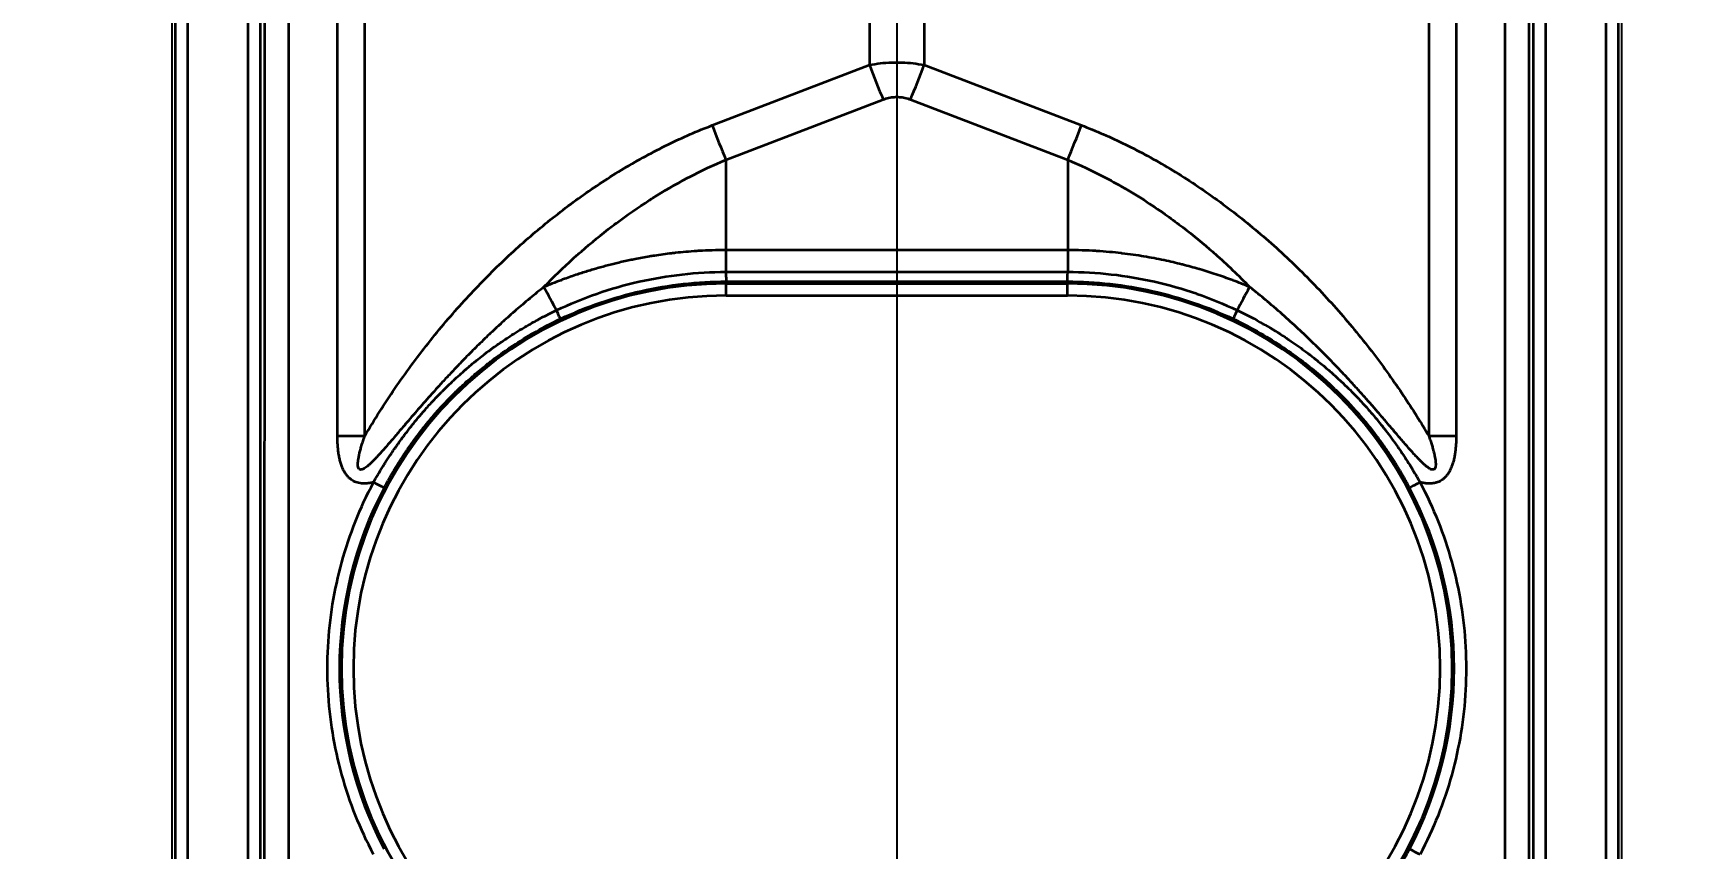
# Model space of a CAD drawing. Header units: millimetres. Extents: x 101 to 3000, y 150 to 4305.
# Drawn here: x 795.8 to 864.5, y 2748 to 2781.9 of the extents above; entities that cross this region are included whole.
import ezdxf

# ---------------------------------------------------------------- set-up
doc = ezdxf.new("R2010")
doc.units = ezdxf.units.MM
doc.header["$LTSCALE"] = 15
for name, color, linetype, lineweight in [('_Sichtbarkanten', 7, 'Continuous', 25), ('Bemaßung (ISO)', 7, 'Continuous', 25), ('Sichtbar schmal (ISO)', 7, 'Continuous', 35)]:
    doc.layers.add(name, color=color, linetype=linetype, lineweight=lineweight)
doc.styles.add('Notiztext (DIN)', font='verdana.ttf')
doc.dimstyles.new('Standard (DIN)', dxfattribs={"dimscale": 15, "dimtxt": 2.5, "dimasz": 2.5, "dimexe": 2, "dimexo": 4, "dimgap": 0.5, "dimtad": 1, "dimdec": 1, "dimrnd": 1e-08, "dimtxsty": 'Notiztext (DIN)', "dimcen": 0.09, "dimclrd": 256, "dimclre": 256, "dimclrt": 256, "dimadec": 0, "dimazin": 2, "dimtfac": 1, "dimtmove": 0, "dimatfit": 3, "dimfxl": 0, "dimtolj": 1, "dimtzin": 0, "dimlwd": -1, "dimlwe": -1, "dimarcsym": 0})

# ---------------------------------------------------------------- blocks, each defined once
blk = doc.blocks.new('*D75')
at = {"layer": 'Bemaßung (ISO)', "transparency": 16777216}
for p, q in [((831.784, 2997.805), (831.784, 2354.248)), ((771.634, 2600.505), (771.634, 2354.248)), ((734.134, 2384.248), (696.634, 2384.248)), ((771.634, 2384.248), (831.784, 2384.248)), ((869.284, 2384.248), (906.784, 2384.248))]:
    blk.add_line(p, q, dxfattribs=at)
for points in [[(734.134, 2390.498), (734.134, 2377.998), (771.634, 2384.248)], [(869.284, 2390.498), (869.284, 2377.998), (831.784, 2384.248)]]:
    blk.add_solid(points, dxfattribs=at)
at = {"layer": 'Defpoints', "color": 0, "transparency": 16777216}
for p in [(831.784, 3057.805), (771.634, 2660.505), (831.784, 2384.248)]:
    blk.add_point(p, dxfattribs=at)
at = {"layer": 'Bemaßung (ISO)', "transparency": 16777216, "insert": (772.343, 2430.784), "char_height": 37.5, "attachment_point": 1, "style": 'Notiztext (DIN)'}
blk.add_mtext('\\A1;60', dxfattribs=at)
blk = doc.blocks.new('*D78')
at = {"layer": 'Bemaßung (ISO)', "transparency": 16777216}
for p, q in [((746.792, 3510.496), (626.792, 3510.496)), ((656.792, 2748.013), (656.792, 3472.996)), ((746.792, 2710.513), (626.792, 2710.513))]:
    blk.add_line(p, q, dxfattribs=at)
for points in [[(650.542, 3472.996), (663.042, 3472.996), (656.792, 3510.496)], [(650.542, 2748.013), (663.042, 2748.013), (656.792, 2710.513)]]:
    blk.add_solid(points, dxfattribs=at)
at = {"layer": 'Defpoints', "color": 0, "transparency": 16777216}
for p in [(656.792, 3510.496), (806.792, 3510.496), (806.792, 2710.513)]:
    blk.add_point(p, dxfattribs=at)
at = {"layer": 'Bemaßung (ISO)', "transparency": 16777216, "insert": (610.08, 3070.209), "char_height": 37.5, "attachment_point": 1, "rotation": 90, "style": 'Notiztext (DIN)'}
blk.add_mtext('\\A1;800', dxfattribs=at)

msp = doc.modelspace()

# ---------------------------------------------------------------- linework, layer by layer
at = {"layer": '_Sichtbarkanten'}
for p, q in [((801.634, 2713.505), (801.634, 3507.505)), ((861.934, 3507.505), (861.934, 2713.505))]:
    msp.add_line(p, q, dxfattribs=at)
at = {"layer": 'Sichtbar schmal (ISO)'}
for p, q in [((801.775, 2712.495), (801.775, 3508.514)), ((802.275, 3508.514), (802.275, 2712.495)), ((804.792, 2712.513), (804.792, 3508.496)), ((805.292, 3508.496), (805.292, 2712.513)), ((858.275, 2712.513), (858.275, 3508.496)), ((858.775, 3508.496), (858.775, 2712.513)), ((861.292, 2712.495), (861.292, 3508.514)), ((861.792, 3508.514), (861.792, 2712.495)), ((805.48, 2712.701), (805.507, 3012.888)), ((806.48, 2712.696), (806.507, 3012.883)), ((857.06, 3012.883), (857.088, 2712.696)), ((858.06, 3012.888), (858.087, 2712.701)), ((808.511, 2765.18), (808.511, 2980.826)), ((809.652, 2765.181), (809.652, 2980.826)), ((853.915, 2980.826), (853.915, 2765.181)), ((855.057, 2980.826), (855.057, 2765.18)), ((830.643, 2965.411), (830.643, 2780.606)), ((832.925, 2965.411), (832.925, 2780.606)), ((824.104, 2778.098), (830.643, 2780.606)), ((832.925, 2780.606), (839.464, 2778.098)), ((824.674, 2776.661), (831.213, 2779.168)), ((832.354, 2779.168), (838.893, 2776.661)), ((824.674, 2776.661), (824.674, 2772.903)), ((838.893, 2776.661), (838.893, 2772.903)), ((824.674, 2772.903), (824.674, 2771.998)), ((838.893, 2772.903), (824.674, 2772.903)), ((838.893, 2772.903), (838.893, 2771.998)), ((824.674, 2771.998), (838.893, 2771.998)), ((824.684, 2771.513), (824.684, 2771.594)), ((824.684, 2771.594), (838.884, 2771.594)), ((838.884, 2771.594), (838.884, 2771.513)), ((824.684, 2771.513), (838.884, 2771.513)), ((824.684, 2771.013), (824.684, 2771.513)), ((824.684, 2771.013), (838.884, 2771.013)), ((838.884, 2771.013), (838.884, 2771.513))]:
    msp.add_line(p, q, dxfattribs=at)
for centre, radius, start, end in [((824.684, 2755.505), 16.009, 90, 270), ((824.684, 2755.505), 15.509, 90, 270), ((838.884, 2755.505), 16.009, 270, 90), ((838.884, 2755.505), 15.509, 270, 90)]:
    msp.add_arc(centre, radius, start, end, dxfattribs=at)
for centre, major_axis, ratio, start_param, end_param in [((831.213, 2780.58), (1.79, -4.668), 0.104798, 4.666655, 4.979151), ((832.354, 2780.58), (-1.79, -4.668), 0.104799, 1.304034, 1.616531), ((824.674, 2778.072), (1.79, -4.668), 0.104799, 4.666654, 4.979151), ((838.893, 2778.072), (-1.79, -4.668), 0.104799, 1.304034, 1.616531), ((838.889, 2772.094), (-0.005, -0.5), 0.011284, 0.017587, 1.377774), ((818.63, 2768.583), (4.733, -8.809), 0.002478, 4.388761, 4.50291), ((844.937, 2768.583), (-4.733, -8.809), 0.002478, 1.780275, 1.894429), ((817.574, 2770.494), (0.214, -0.452), 0.013185, 0.017455, 1.361711), ((845.993, 2770.494), (-0.214, -0.452), 0.013187, 4.921472, 6.26573), ((808.511, 2765.233), (-10, 0), 0.005236, 1.570791, 1.685159), ((855.057, 2765.233), (10, 0), 0.005236, 4.598021, 4.712389), ((824.684, 2755.503), (-16.088, 0), 0.999985, 5.797843, 6.768945), ((810.012, 2763.242), (0.442, -0.233), 0.004629, 0.017453, 1.573241), ((838.883, 2755.503), (16.088, 0), 0.999985, 5.797418, 6.768519), ((853.555, 2763.242), (-0.442, -0.233), 0.004633, 4.709948, 6.265709), ((853.552, 2747.759), (-0.442, 0.233), 0.004631, 4.714833, 6.265732)]:
    msp.add_ellipse(centre, major_axis=major_axis, ratio=ratio, start_param=start_param, end_param=end_param, dxfattribs=at)
for points, knots in [([(830.643, 2780.606), (830.798, 2780.636), (830.953, 2780.659), (831.106, 2780.677), (831.258, 2780.694), (831.409, 2780.705), (831.559, 2780.711), (831.709, 2780.716), (831.858, 2780.716), (832.008, 2780.711), (832.158, 2780.705), (832.309, 2780.694), (832.461, 2780.677), (832.614, 2780.659), (832.769, 2780.636), (832.925, 2780.606)], [0.0000009, 0.0000009, 0.0000009, 0.0000009, 0.2, 0.2, 0.2, 0.4, 0.4, 0.4, 0.6, 0.6, 0.6, 0.8, 0.8, 0.8, 1, 1, 1, 1]), ([(831.213, 2779.168), (831.291, 2779.198), (831.446, 2779.245), (831.671, 2779.279), (831.896, 2779.279), (832.122, 2779.245), (832.276, 2779.198), (832.354, 2779.168)], [0.0000017, 0.0000017, 0.0000017, 0.0000017, 0.2, 0.4, 0.6, 0.8, 1, 1, 1, 1]), ([(839.464, 2778.098), (840.068, 2777.866), (840.677, 2777.602), (841.293, 2777.301), (841.909, 2777), (842.53, 2776.662), (843.151, 2776.29), (843.772, 2775.918), (844.392, 2775.511), (845.004, 2775.072), (845.615, 2774.634), (846.217, 2774.165), (846.808, 2773.666), (847.398, 2773.168), (847.977, 2772.641), (848.537, 2772.09), (849.098, 2771.538), (849.641, 2770.963), (850.156, 2770.377), (850.671, 2769.79), (851.159, 2769.192), (851.612, 2768.6), (852.065, 2768.007), (852.482, 2767.42), (852.865, 2766.849), (853.248, 2766.277), (853.596, 2765.721), (853.915, 2765.181)], [0, 0, 0, 0, 0.1111111, 0.1111111, 0.1111111, 0.2222222, 0.2222222, 0.2222222, 0.3333333, 0.3333333, 0.3333333, 0.4444444, 0.4444444, 0.4444444, 0.5555556, 0.5555556, 0.5555556, 0.6666667, 0.6666667, 0.6666667, 0.7777778, 0.7777778, 0.7777778, 0.8888889, 0.8888889, 0.8888889, 0.9999998, 0.9999998, 0.9999998, 0.9999998]), ([(817.104, 2771.373), (817.157, 2771.427), (817.209, 2771.481), (817.262, 2771.535), (817.655, 2771.933), (818.06, 2772.319), (818.477, 2772.69), (818.538, 2772.744), (818.599, 2772.798), (818.661, 2772.852), (819.076, 2773.214), (819.502, 2773.562), (819.939, 2773.895), (819.998, 2773.939), (820.057, 2773.984), (820.116, 2774.028), (820.562, 2774.361), (821.019, 2774.679), (821.484, 2774.976), (821.527, 2775.004), (821.571, 2775.032), (821.615, 2775.06), (822.098, 2775.365), (822.589, 2775.649), (823.078, 2775.907), (823.099, 2775.918), (823.12, 2775.929), (823.142, 2775.94), (823.654, 2776.208), (824.165, 2776.448), (824.674, 2776.661)], [0.0000007, 0.0000007, 0.0000007, 0.0000007, 0.0237013, 0.0237013, 0.0237013, 0.2, 0.2, 0.2, 0.225862, 0.225862, 0.225862, 0.4, 0.4, 0.4, 0.4234251, 0.4234251, 0.4234251, 0.6, 0.6, 0.6, 0.6165874, 0.6165874, 0.6165874, 0.8, 0.8, 0.8, 0.807975, 0.807975, 0.807975, 1, 1, 1, 1]), ([(838.893, 2776.661), (839.398, 2776.449), (839.909, 2776.21), (840.424, 2775.941), (840.569, 2775.865), (840.714, 2775.787), (840.86, 2775.707), (841.231, 2775.502), (841.604, 2775.281), (841.976, 2775.045), (842.267, 2774.861), (842.559, 2774.667), (842.849, 2774.464), (843.073, 2774.307), (843.297, 2774.144), (843.52, 2773.977), (843.952, 2773.652), (844.379, 2773.308), (844.798, 2772.946), (844.874, 2772.88), (844.95, 2772.814), (845.026, 2772.747), (845.518, 2772.312), (845.997, 2771.854), (846.463, 2771.373)], [0, 0, 0, 0, 0.2, 0.2, 0.2, 0.25628, 0.25628, 0.25628, 0.4, 0.4, 0.4, 0.512678, 0.512678, 0.512678, 0.6, 0.6, 0.6, 0.76914, 0.76914, 0.76914, 0.8, 0.8, 0.8, 1, 1, 1, 1]), ([(824.674, 2772.903), (824.282, 2772.903), (823.911, 2772.891), (823.564, 2772.871), (823.531, 2772.869), (823.499, 2772.867), (823.467, 2772.865), (823.152, 2772.845), (822.857, 2772.819), (822.577, 2772.788), (822.524, 2772.783), (822.471, 2772.777), (822.419, 2772.77), (822.166, 2772.74), (821.926, 2772.707), (821.697, 2772.671), (821.63, 2772.661), (821.564, 2772.65), (821.5, 2772.639), (821.291, 2772.604), (821.092, 2772.568), (820.898, 2772.529), (820.824, 2772.514), (820.751, 2772.499), (820.679, 2772.484), (820.499, 2772.446), (820.326, 2772.407), (820.156, 2772.366), (820.078, 2772.347), (820.001, 2772.328), (819.925, 2772.309), (819.763, 2772.268), (819.604, 2772.226), (819.445, 2772.182), (819.366, 2772.159), (819.287, 2772.137), (819.209, 2772.114), (819.048, 2772.067), (818.888, 2772.018), (818.728, 2771.967), (818.653, 2771.943), (818.577, 2771.918), (818.502, 2771.893), (818.32, 2771.833), (818.139, 2771.77), (817.959, 2771.704), (817.906, 2771.685), (817.852, 2771.666), (817.799, 2771.646), (817.566, 2771.559), (817.335, 2771.468), (817.104, 2771.373)], [0, 0, 0, 0, 0.1016183, 0.1016183, 0.1016183, 0.1111111, 0.1111111, 0.1111111, 0.204471, 0.204471, 0.204471, 0.2222222, 0.2222222, 0.2222222, 0.3083934, 0.3083934, 0.3083934, 0.3333333, 0.3333333, 0.3333333, 0.4135988, 0.4135988, 0.4135988, 0.4444444, 0.4444444, 0.4444444, 0.5207406, 0.5207406, 0.5207406, 0.5555556, 0.5555556, 0.5555556, 0.6295884, 0.6295884, 0.6295884, 0.6666667, 0.6666667, 0.6666667, 0.7421362, 0.7421362, 0.7421362, 0.7777778, 0.7777778, 0.7777778, 0.8635397, 0.8635397, 0.8635397, 0.8888889, 0.8888889, 0.8888889, 0.999999, 0.999999, 0.999999, 0.999999]), ([(846.463, 2771.373), (846.233, 2771.468), (846.001, 2771.559), (845.768, 2771.646), (845.764, 2771.647), (845.761, 2771.648), (845.758, 2771.65), (845.531, 2771.734), (845.303, 2771.814), (845.075, 2771.89), (845.071, 2771.891), (845.068, 2771.892), (845.065, 2771.893), (844.838, 2771.969), (844.611, 2772.04), (844.383, 2772.107), (844.375, 2772.109), (844.366, 2772.112), (844.358, 2772.114), (844.131, 2772.18), (843.903, 2772.243), (843.67, 2772.302), (843.661, 2772.304), (843.651, 2772.307), (843.641, 2772.309), (843.404, 2772.369), (843.161, 2772.426), (842.907, 2772.48), (842.901, 2772.481), (842.894, 2772.483), (842.888, 2772.484), (842.627, 2772.539), (842.355, 2772.591), (842.067, 2772.639), (841.778, 2772.688), (841.473, 2772.732), (841.148, 2772.77), (841.138, 2772.772), (841.128, 2772.773), (841.119, 2772.774), (840.801, 2772.811), (840.464, 2772.842), (840.1, 2772.865), (840.088, 2772.866), (840.076, 2772.867), (840.064, 2772.868), (839.699, 2772.89), (839.308, 2772.903), (838.893, 2772.903)], [0, 0, 0, 0, 0.111111, 0.111111, 0.111111, 0.11271, 0.11271, 0.11271, 0.220682, 0.220682, 0.220682, 0.222222, 0.222222, 0.222222, 0.329341, 0.329341, 0.329341, 0.333333, 0.333333, 0.333333, 0.440023, 0.440023, 0.440023, 0.444444, 0.444444, 0.444444, 0.552739, 0.552739, 0.552739, 0.555556, 0.555556, 0.555556, 0.666667, 0.666667, 0.666667, 0.777778, 0.777778, 0.777778, 0.781037, 0.781037, 0.781037, 0.888889, 0.888889, 0.888889, 0.892463, 0.892463, 0.892463, 1, 1, 1, 1]), ([(817.625, 2770.403), (818.169, 2770.663), (818.729, 2770.892), (819.3, 2771.091), (819.875, 2771.29), (820.462, 2771.458), (821.058, 2771.593), (821.651, 2771.727), (822.253, 2771.829), (822.858, 2771.896), (823.462, 2771.964), (824.068, 2771.998), (824.674, 2771.998)], [0, 0, 0, 0, 0.249038, 0.249038, 0.249038, 0.499954, 0.499954, 0.499954, 0.75, 0.75, 0.75, 1, 1, 1, 1]), ([(817.789, 2770.043), (818.324, 2770.296), (818.874, 2770.521), (819.435, 2770.714), (819.996, 2770.908), (820.568, 2771.071), (821.149, 2771.201), (821.729, 2771.332), (822.317, 2771.43), (822.908, 2771.496), (823.499, 2771.562), (824.092, 2771.594), (824.684, 2771.594)], [0, 0, 0, 0, 0.25, 0.25, 0.25, 0.5, 0.5, 0.5, 0.75, 0.75, 0.75, 1, 1, 1, 1]), ([(824.674, 2771.998), (824.675, 2771.954), (824.675, 2771.91), (824.676, 2771.87), (824.677, 2771.829), (824.677, 2771.792), (824.678, 2771.758), (824.678, 2771.74), (824.679, 2771.723), (824.679, 2771.708), (824.679, 2771.694), (824.68, 2771.682), (824.68, 2771.671), (824.681, 2771.647), (824.681, 2771.628), (824.682, 2771.615), (824.682, 2771.602), (824.683, 2771.595), (824.684, 2771.594)], [0, 0, 0, 0, 0.2, 0.2, 0.2, 0.4, 0.4, 0.4, 0.507784, 0.507784, 0.507784, 0.6, 0.6, 0.6, 0.8, 0.8, 0.8, 1, 1, 1, 1]), ([(838.884, 2771.594), (839.476, 2771.594), (840.069, 2771.562), (840.66, 2771.496), (841.25, 2771.43), (841.839, 2771.332), (842.419, 2771.201), (842.999, 2771.071), (843.572, 2770.908), (844.133, 2770.714), (844.694, 2770.521), (845.244, 2770.296), (845.779, 2770.043)], [0, 0, 0, 0, 0.25, 0.25, 0.25, 0.5, 0.5, 0.5, 0.75, 0.75, 0.75, 1, 1, 1, 1]), ([(838.893, 2771.998), (839.499, 2771.998), (840.105, 2771.964), (840.708, 2771.897), (841.313, 2771.829), (841.916, 2771.728), (842.51, 2771.593), (843.103, 2771.459), (843.688, 2771.292), (844.261, 2771.093), (844.264, 2771.092), (844.268, 2771.091), (844.271, 2771.09), (844.841, 2770.892), (845.399, 2770.662), (845.943, 2770.403)], [0, 0, 0, 0, 0.2497482, 0.2497482, 0.2497482, 0.5, 0.5, 0.5, 0.75, 0.75, 0.75, 0.751417, 0.751417, 0.751417, 0.9999993, 0.9999993, 0.9999993, 0.9999993]), ([(817.104, 2771.373), (816.905, 2771.216), (816.712, 2771.058), (816.524, 2770.903), (816.491, 2770.875), (816.458, 2770.848), (816.426, 2770.821), (816.239, 2770.665), (816.059, 2770.511), (815.883, 2770.357), (815.853, 2770.331), (815.823, 2770.304), (815.793, 2770.278), (815.618, 2770.124), (815.446, 2769.97), (815.278, 2769.816), (815.25, 2769.79), (815.223, 2769.765), (815.195, 2769.739), (815.027, 2769.585), (814.862, 2769.43), (814.699, 2769.274), (814.673, 2769.249), (814.647, 2769.224), (814.621, 2769.199), (814.458, 2769.042), (814.296, 2768.883), (814.137, 2768.725), (814.113, 2768.7), (814.088, 2768.676), (814.064, 2768.651), (813.905, 2768.492), (813.75, 2768.333), (813.601, 2768.179), (813.579, 2768.156), (813.557, 2768.133), (813.535, 2768.111), (813.388, 2767.957), (813.248, 2767.81), (813.118, 2767.67), (813.099, 2767.649), (813.08, 2767.629), (813.061, 2767.609), (812.933, 2767.471), (812.813, 2767.34), (812.701, 2767.217), (812.685, 2767.199), (812.669, 2767.182), (812.653, 2767.165), (812.543, 2767.042), (812.439, 2766.927), (812.34, 2766.816), (812.327, 2766.801), (812.314, 2766.786), (812.3, 2766.771), (812.203, 2766.661), (812.111, 2766.556), (812.023, 2766.456), (812.012, 2766.443), (812, 2766.43), (811.989, 2766.417), (811.902, 2766.317), (811.819, 2766.222), (811.741, 2766.131), (811.731, 2766.119), (811.721, 2766.108), (811.711, 2766.097), (811.633, 2766.006), (811.559, 2765.92), (811.488, 2765.837), (811.479, 2765.827), (811.471, 2765.817), (811.462, 2765.807), (811.392, 2765.725), (811.325, 2765.647), (811.261, 2765.572), (811.254, 2765.563), (811.246, 2765.554), (811.239, 2765.545), (811.175, 2765.471), (811.114, 2765.399), (811.056, 2765.331), (811.049, 2765.323), (811.043, 2765.315), (811.036, 2765.308), (810.978, 2765.24), (810.923, 2765.175), (810.87, 2765.112), (810.864, 2765.106), (810.858, 2765.099), (810.853, 2765.092), (810.8, 2765.031), (810.749, 2764.971), (810.701, 2764.915), (810.696, 2764.909), (810.691, 2764.903), (810.686, 2764.898), (810.637, 2764.841), (810.591, 2764.788), (810.546, 2764.737), (810.542, 2764.731), (810.537, 2764.726), (810.533, 2764.721), (810.488, 2764.67), (810.446, 2764.622), (810.404, 2764.575), (810.401, 2764.571), (810.397, 2764.567), (810.393, 2764.562), (810.352, 2764.516), (810.312, 2764.472), (810.274, 2764.43), (810.27, 2764.426), (810.267, 2764.422), (810.264, 2764.418), (810.225, 2764.376), (810.188, 2764.336), (810.153, 2764.298), (810.15, 2764.295), (810.147, 2764.291), (810.143, 2764.288), (810.108, 2764.25), (810.073, 2764.214), (810.039, 2764.179), (810.037, 2764.177), (810.034, 2764.174), (810.031, 2764.171), (809.998, 2764.137), (809.965, 2764.105), (809.934, 2764.074), (809.9, 2764.042), (809.868, 2764.012), (809.837, 2763.984), (809.806, 2763.956), (809.776, 2763.931), (809.748, 2763.908), (809.72, 2763.886), (809.693, 2763.865), (809.667, 2763.848), (809.642, 2763.831), (809.618, 2763.817), (809.596, 2763.805), (809.574, 2763.794), (809.553, 2763.785), (809.535, 2763.78), (809.516, 2763.774), (809.499, 2763.772), (809.484, 2763.771), (809.47, 2763.771), (809.457, 2763.774), (809.445, 2763.778), (809.433, 2763.783), (809.423, 2763.79), (809.414, 2763.799), (809.404, 2763.808), (809.396, 2763.82), (809.389, 2763.835), (809.382, 2763.851), (809.376, 2763.869), (809.371, 2763.891), (809.367, 2763.913), (809.364, 2763.938), (809.363, 2763.965), (809.362, 2763.993), (809.362, 2764.023), (809.364, 2764.056), (809.366, 2764.089), (809.37, 2764.126), (809.375, 2764.165), (809.381, 2764.204), (809.387, 2764.246), (809.396, 2764.29), (809.404, 2764.335), (809.415, 2764.383), (809.426, 2764.433), (809.438, 2764.484), (809.452, 2764.537), (809.467, 2764.593), (809.482, 2764.649), (809.499, 2764.708), (809.517, 2764.77), (809.536, 2764.832), (809.556, 2764.897), (809.579, 2764.965), (809.601, 2765.034), (809.626, 2765.106), (809.652, 2765.181)], [0, 0, 0, 0, 0.0207474, 0.0207474, 0.0207474, 0.0243902, 0.0243902, 0.0243902, 0.0452222, 0.0452222, 0.0452222, 0.0487805, 0.0487805, 0.0487805, 0.0697052, 0.0697052, 0.0697052, 0.0731707, 0.0731707, 0.0731707, 0.0941851, 0.0941851, 0.0941851, 0.097561, 0.097561, 0.097561, 0.1186816, 0.1186816, 0.1186816, 0.1219512, 0.1219512, 0.1219512, 0.143179, 0.143179, 0.143179, 0.1463415, 0.1463415, 0.1463415, 0.1676455, 0.1676455, 0.1676455, 0.1707317, 0.1707317, 0.1707317, 0.1921076, 0.1921076, 0.1921076, 0.195122, 0.195122, 0.195122, 0.2165874, 0.2165874, 0.2165874, 0.2195122, 0.2195122, 0.2195122, 0.2410746, 0.2410746, 0.2410746, 0.2439024, 0.2439024, 0.2439024, 0.2655572, 0.2655572, 0.2655572, 0.2682927, 0.2682927, 0.2682927, 0.290038, 0.290038, 0.290038, 0.2926829, 0.2926829, 0.2926829, 0.3145196, 0.3145196, 0.3145196, 0.3170732, 0.3170732, 0.3170732, 0.339002, 0.339002, 0.339002, 0.3414634, 0.3414634, 0.3414634, 0.3634837, 0.3634837, 0.3634837, 0.3658537, 0.3658537, 0.3658537, 0.3879647, 0.3879647, 0.3879647, 0.3902439, 0.3902439, 0.3902439, 0.4124458, 0.4124458, 0.4124458, 0.4146341, 0.4146341, 0.4146341, 0.4369269, 0.4369269, 0.4369269, 0.4390244, 0.4390244, 0.4390244, 0.4614081, 0.4614081, 0.4614081, 0.4634146, 0.4634146, 0.4634146, 0.4858909, 0.4858909, 0.4858909, 0.4878049, 0.4878049, 0.4878049, 0.5103743, 0.5103743, 0.5103743, 0.5121951, 0.5121951, 0.5121951, 0.5348555, 0.5348555, 0.5348555, 0.559336, 0.559336, 0.559336, 0.5838176, 0.5838176, 0.5838176, 0.608299, 0.608299, 0.608299, 0.6327802, 0.6327802, 0.6327802, 0.6572584, 0.6572584, 0.6572584, 0.6817357, 0.6817357, 0.6817357, 0.7062107, 0.7062107, 0.7062107, 0.7306897, 0.7306897, 0.7306897, 0.7551861, 0.7551861, 0.7551861, 0.7796734, 0.7796734, 0.7796734, 0.8041489, 0.8041489, 0.8041489, 0.8286293, 0.8286293, 0.8286293, 0.8531116, 0.8531116, 0.8531116, 0.8775934, 0.8775934, 0.8775934, 0.9020746, 0.9020746, 0.9020746, 0.9265557, 0.9265557, 0.9265557, 0.951037, 0.951037, 0.951037, 0.9755186, 0.9755186, 0.9755186, 0.9999997, 0.9999997, 0.9999997, 0.9999997]), ([(853.915, 2765.181), (853.939, 2765.113), (853.962, 2765.047), (853.982, 2764.984), (854.003, 2764.922), (854.022, 2764.862), (854.04, 2764.804), (854.057, 2764.747), (854.074, 2764.692), (854.088, 2764.639), (854.1, 2764.598), (854.11, 2764.56), (854.119, 2764.522), (854.123, 2764.51), (854.125, 2764.498), (854.128, 2764.487), (854.14, 2764.439), (854.151, 2764.393), (854.16, 2764.349), (854.169, 2764.306), (854.177, 2764.265), (854.183, 2764.226), (854.189, 2764.187), (854.194, 2764.15), (854.198, 2764.116), (854.202, 2764.081), (854.204, 2764.049), (854.205, 2764.02), (854.206, 2763.99), (854.205, 2763.963), (854.203, 2763.939), (854.201, 2763.914), (854.197, 2763.893), (854.192, 2763.874), (854.187, 2763.855), (854.181, 2763.839), (854.174, 2763.826), (854.167, 2763.813), (854.159, 2763.803), (854.149, 2763.795), (854.14, 2763.786), (854.129, 2763.78), (854.117, 2763.776), (854.105, 2763.772), (854.091, 2763.771), (854.074, 2763.772), (854.058, 2763.773), (854.039, 2763.777), (854.018, 2763.784), (853.998, 2763.792), (853.975, 2763.803), (853.95, 2763.817), (853.926, 2763.831), (853.899, 2763.848), (853.871, 2763.869), (853.843, 2763.889), (853.813, 2763.913), (853.782, 2763.939), (853.75, 2763.966), (853.717, 2763.996), (853.682, 2764.028), (853.648, 2764.06), (853.611, 2764.095), (853.574, 2764.133), (853.558, 2764.149), (853.541, 2764.166), (853.524, 2764.184), (853.502, 2764.206), (853.48, 2764.229), (853.458, 2764.252), (853.418, 2764.295), (853.376, 2764.339), (853.333, 2764.386), (853.29, 2764.433), (853.245, 2764.483), (853.199, 2764.535), (853.152, 2764.587), (853.104, 2764.642), (853.053, 2764.7), (853.003, 2764.758), (852.95, 2764.819), (852.895, 2764.883), (852.84, 2764.947), (852.782, 2765.014), (852.722, 2765.084), (852.662, 2765.155), (852.599, 2765.228), (852.533, 2765.306), (852.467, 2765.383), (852.398, 2765.464), (852.326, 2765.548), (852.254, 2765.633), (852.179, 2765.721), (852.099, 2765.814), (852.089, 2765.826), (852.079, 2765.838), (852.069, 2765.849), (851.999, 2765.931), (851.926, 2766.016), (851.849, 2766.105), (851.762, 2766.206), (851.67, 2766.312), (851.573, 2766.423), (851.476, 2766.534), (851.375, 2766.649), (851.268, 2766.77), (851.161, 2766.89), (851.049, 2767.015), (850.932, 2767.145), (850.815, 2767.274), (850.692, 2767.408), (850.564, 2767.547), (850.53, 2767.583), (850.496, 2767.62), (850.462, 2767.657), (850.364, 2767.761), (850.263, 2767.869), (850.158, 2767.98), (850.016, 2768.129), (849.866, 2768.284), (849.708, 2768.445), (849.55, 2768.606), (849.383, 2768.773), (849.205, 2768.947), (849.028, 2769.121), (848.84, 2769.302), (848.64, 2769.49), (848.441, 2769.678), (848.229, 2769.873), (848.003, 2770.075), (847.778, 2770.277), (847.539, 2770.486), (847.283, 2770.702), (847.086, 2770.868), (846.88, 2771.039), (846.664, 2771.213), (846.598, 2771.266), (846.531, 2771.32), (846.463, 2771.373)], [0, 0, 0, 0, 0.0243902, 0.0243902, 0.0243902, 0.0487805, 0.0487805, 0.0487805, 0.0731707, 0.0731707, 0.0731707, 0.0917062, 0.0917062, 0.0917062, 0.097561, 0.097561, 0.097561, 0.1219512, 0.1219512, 0.1219512, 0.1463415, 0.1463415, 0.1463415, 0.1707317, 0.1707317, 0.1707317, 0.195122, 0.195122, 0.195122, 0.2195122, 0.2195122, 0.2195122, 0.2439024, 0.2439024, 0.2439024, 0.2682927, 0.2682927, 0.2682927, 0.2926829, 0.2926829, 0.2926829, 0.3170732, 0.3170732, 0.3170732, 0.3414634, 0.3414634, 0.3414634, 0.3658537, 0.3658537, 0.3658537, 0.3902439, 0.3902439, 0.3902439, 0.4146341, 0.4146341, 0.4146341, 0.4390244, 0.4390244, 0.4390244, 0.4634146, 0.4634146, 0.4634146, 0.4878049, 0.4878049, 0.4878049, 0.4985776, 0.4985776, 0.4985776, 0.5121951, 0.5121951, 0.5121951, 0.5365854, 0.5365854, 0.5365854, 0.5609756, 0.5609756, 0.5609756, 0.5853659, 0.5853659, 0.5853659, 0.6097561, 0.6097561, 0.6097561, 0.6341463, 0.6341463, 0.6341463, 0.6585366, 0.6585366, 0.6585366, 0.6829268, 0.6829268, 0.6829268, 0.7073171, 0.7073171, 0.7073171, 0.710411, 0.710411, 0.710411, 0.7317073, 0.7317073, 0.7317073, 0.7560976, 0.7560976, 0.7560976, 0.7804878, 0.7804878, 0.7804878, 0.804878, 0.804878, 0.804878, 0.8292683, 0.8292683, 0.8292683, 0.8356011, 0.8356011, 0.8356011, 0.8536585, 0.8536585, 0.8536585, 0.8780488, 0.8780488, 0.8780488, 0.902439, 0.902439, 0.902439, 0.9268293, 0.9268293, 0.9268293, 0.9512195, 0.9512195, 0.9512195, 0.9756098, 0.9756098, 0.9756098, 0.9943056, 0.9943056, 0.9943056, 0.9999998, 0.9999998, 0.9999998, 0.9999998]), ([(810.012, 2763.244), (810.049, 2763.31), (810.089, 2763.38), (810.131, 2763.453), (810.137, 2763.463), (810.143, 2763.473), (810.149, 2763.484), (810.179, 2763.535), (810.21, 2763.588), (810.243, 2763.643), (810.264, 2763.678), (810.285, 2763.713), (810.307, 2763.749), (810.323, 2763.775), (810.34, 2763.802), (810.356, 2763.829), (810.394, 2763.89), (810.433, 2763.952), (810.473, 2764.016), (810.479, 2764.026), (810.485, 2764.035), (810.491, 2764.044), (810.525, 2764.098), (810.56, 2764.153), (810.596, 2764.208), (810.63, 2764.26), (810.665, 2764.313), (810.701, 2764.368), (810.71, 2764.381), (810.72, 2764.395), (810.729, 2764.409), (810.775, 2764.478), (810.824, 2764.549), (810.874, 2764.622), (810.896, 2764.654), (810.918, 2764.686), (810.941, 2764.719), (810.971, 2764.762), (811.002, 2764.805), (811.033, 2764.849), (811.089, 2764.928), (811.148, 2765.009), (811.209, 2765.091), (811.272, 2765.176), (811.337, 2765.263), (811.406, 2765.352), (811.445, 2765.403), (811.484, 2765.454), (811.525, 2765.506), (811.558, 2765.548), (811.592, 2765.59), (811.626, 2765.633), (811.705, 2765.732), (811.787, 2765.833), (811.874, 2765.936), (811.963, 2766.043), (812.057, 2766.152), (812.156, 2766.264), (812.198, 2766.313), (812.242, 2766.361), (812.286, 2766.411), (812.348, 2766.479), (812.411, 2766.549), (812.477, 2766.619), (812.565, 2766.714), (812.657, 2766.81), (812.752, 2766.908), (812.783, 2766.941), (812.815, 2766.973), (812.847, 2767.005), (812.984, 2767.143), (813.129, 2767.285), (813.282, 2767.43), (813.285, 2767.432), (813.287, 2767.434), (813.29, 2767.437), (813.448, 2767.585), (813.616, 2767.737), (813.794, 2767.892), (813.833, 2767.926), (813.872, 2767.96), (813.912, 2767.994), (814.057, 2768.118), (814.21, 2768.243), (814.37, 2768.371), (814.456, 2768.439), (814.544, 2768.508), (814.634, 2768.577), (814.746, 2768.662), (814.861, 2768.747), (814.98, 2768.833), (815.139, 2768.948), (815.304, 2769.064), (815.477, 2769.18), (815.522, 2769.21), (815.568, 2769.24), (815.614, 2769.27), (815.823, 2769.408), (816.044, 2769.547), (816.279, 2769.686), (816.34, 2769.722), (816.401, 2769.758), (816.464, 2769.794), (816.631, 2769.89), (816.805, 2769.986), (816.985, 2770.082), (817.19, 2770.19), (817.403, 2770.298), (817.625, 2770.403)], [0, 0, 0, 0, 0.0546976, 0.0546976, 0.0546976, 0.0625, 0.0625, 0.0625, 0.1008578, 0.1008578, 0.1008578, 0.125, 0.125, 0.125, 0.1426904, 0.1426904, 0.1426904, 0.1818737, 0.1818737, 0.1818737, 0.1875, 0.1875, 0.1875, 0.2199265, 0.2199265, 0.2199265, 0.25, 0.25, 0.25, 0.257705, 0.257705, 0.257705, 0.2957225, 0.2957225, 0.2957225, 0.3125, 0.3125, 0.3125, 0.3343682, 0.3343682, 0.3343682, 0.3738828, 0.3738828, 0.3738828, 0.4143965, 0.4143965, 0.4143965, 0.4375, 0.4375, 0.4375, 0.4560435, 0.4560435, 0.4560435, 0.4989938, 0.4989938, 0.4989938, 0.543351, 0.543351, 0.543351, 0.5625, 0.5625, 0.5625, 0.5891602, 0.5891602, 0.5891602, 0.625, 0.625, 0.625, 0.6367129, 0.6367129, 0.6367129, 0.6866931, 0.6866931, 0.6866931, 0.6875, 0.6875, 0.6875, 0.7388766, 0.7388766, 0.7388766, 0.75, 0.75, 0.75, 0.7907392, 0.7907392, 0.7907392, 0.8125, 0.8125, 0.8125, 0.8393138, 0.8393138, 0.8393138, 0.875, 0.875, 0.875, 0.8842513, 0.8842513, 0.8842513, 0.9265033, 0.9265033, 0.9265033, 0.9375, 0.9375, 0.9375, 0.9667733, 0.9667733, 0.9667733, 0.9999998, 0.9999998, 0.9999998, 0.9999998]), ([(845.943, 2770.403), (846.326, 2770.22), (846.685, 2770.032), (847.018, 2769.843), (847.046, 2769.827), (847.074, 2769.811), (847.102, 2769.795), (847.402, 2769.622), (847.682, 2769.449), (847.944, 2769.277), (847.992, 2769.245), (848.04, 2769.214), (848.087, 2769.182), (848.32, 2769.026), (848.539, 2768.871), (848.746, 2768.717), (848.808, 2768.671), (848.869, 2768.625), (848.93, 2768.579), (849.11, 2768.442), (849.281, 2768.306), (849.443, 2768.172), (849.514, 2768.113), (849.584, 2768.055), (849.652, 2767.997), (849.791, 2767.879), (849.923, 2767.762), (850.05, 2767.647), (850.127, 2767.577), (850.201, 2767.508), (850.274, 2767.44), (850.38, 2767.34), (850.482, 2767.242), (850.58, 2767.145), (850.66, 2767.067), (850.737, 2766.989), (850.812, 2766.912), (850.892, 2766.83), (850.97, 2766.749), (851.045, 2766.669), (851.125, 2766.583), (851.203, 2766.498), (851.278, 2766.415), (851.338, 2766.348), (851.396, 2766.282), (851.453, 2766.218), (851.533, 2766.126), (851.61, 2766.036), (851.684, 2765.947), (851.728, 2765.895), (851.771, 2765.843), (851.813, 2765.792), (851.892, 2765.696), (851.967, 2765.602), (852.039, 2765.51), (852.07, 2765.471), (852.101, 2765.431), (852.131, 2765.393), (852.207, 2765.293), (852.281, 2765.196), (852.351, 2765.102), (852.371, 2765.074), (852.392, 2765.046), (852.412, 2765.018), (852.486, 2764.917), (852.557, 2764.818), (852.624, 2764.722), (852.637, 2764.704), (852.649, 2764.686), (852.661, 2764.669), (852.733, 2764.566), (852.801, 2764.466), (852.865, 2764.37), (852.871, 2764.361), (852.876, 2764.352), (852.882, 2764.344), (852.951, 2764.24), (853.015, 2764.141), (853.076, 2764.046), (853.138, 2763.947), (853.197, 2763.852), (853.252, 2763.762), (853.255, 2763.758), (853.257, 2763.754), (853.26, 2763.75), (853.315, 2763.659), (853.366, 2763.574), (853.414, 2763.492), (853.465, 2763.405), (853.512, 2763.322), (853.555, 2763.244)], [0, 0, 0, 0, 0.057634, 0.057634, 0.057634, 0.0625, 0.0625, 0.0625, 0.115253, 0.115253, 0.115253, 0.125, 0.125, 0.125, 0.173021, 0.173021, 0.173021, 0.1875, 0.1875, 0.1875, 0.2309, 0.2309, 0.2309, 0.25, 0.25, 0.25, 0.288885, 0.288885, 0.288885, 0.3125, 0.3125, 0.3125, 0.346963, 0.346963, 0.346963, 0.375, 0.375, 0.375, 0.405123, 0.405123, 0.405123, 0.4375, 0.4375, 0.4375, 0.463355, 0.463355, 0.463355, 0.5, 0.5, 0.5, 0.521651, 0.521651, 0.521651, 0.5625, 0.5625, 0.5625, 0.579997, 0.579997, 0.579997, 0.625, 0.625, 0.625, 0.638348, 0.638348, 0.638348, 0.6875, 0.6875, 0.6875, 0.696629, 0.696629, 0.696629, 0.75, 0.75, 0.75, 0.754872, 0.754872, 0.754872, 0.8125, 0.8125, 0.8125, 0.872291, 0.872291, 0.872291, 0.875, 0.875, 0.875, 0.935638, 0.935638, 0.935638, 1, 1, 1, 1]), ([(810.454, 2763.008), (810.495, 2763.085), (810.538, 2763.165), (810.584, 2763.25), (810.587, 2763.254), (810.589, 2763.258), (810.591, 2763.263), (810.636, 2763.343), (810.682, 2763.427), (810.733, 2763.515), (810.74, 2763.527), (810.746, 2763.538), (810.753, 2763.55), (810.801, 2763.633), (810.852, 2763.72), (810.906, 2763.81), (810.918, 2763.829), (810.93, 2763.849), (810.942, 2763.869), (810.993, 2763.953), (811.047, 2764.04), (811.105, 2764.13), (811.123, 2764.159), (811.142, 2764.189), (811.161, 2764.218), (811.215, 2764.302), (811.272, 2764.389), (811.332, 2764.478), (811.358, 2764.517), (811.385, 2764.557), (811.412, 2764.597), (811.469, 2764.68), (811.528, 2764.766), (811.591, 2764.853), (811.627, 2764.903), (811.664, 2764.955), (811.702, 2765.006), (811.761, 2765.088), (811.823, 2765.17), (811.887, 2765.255), (811.935, 2765.318), (811.984, 2765.382), (812.036, 2765.447), (812.097, 2765.525), (812.16, 2765.604), (812.226, 2765.685), (812.289, 2765.762), (812.354, 2765.841), (812.422, 2765.921), (812.484, 2765.994), (812.549, 2766.069), (812.615, 2766.144), (812.697, 2766.237), (812.783, 2766.332), (812.872, 2766.429), (812.934, 2766.496), (812.998, 2766.564), (813.063, 2766.632), (813.169, 2766.743), (813.28, 2766.856), (813.397, 2766.972), (813.457, 2767.031), (813.518, 2767.09), (813.581, 2767.15), (813.718, 2767.28), (813.861, 2767.413), (814.013, 2767.547), (814.069, 2767.596), (814.125, 2767.646), (814.182, 2767.695), (814.357, 2767.846), (814.542, 2767.999), (814.739, 2768.154), (814.786, 2768.191), (814.834, 2768.228), (814.882, 2768.265), (815.104, 2768.436), (815.342, 2768.609), (815.597, 2768.784), (815.631, 2768.807), (815.665, 2768.83), (815.7, 2768.854), (815.979, 2769.042), (816.28, 2769.231), (816.606, 2769.421), (816.624, 2769.431), (816.641, 2769.441), (816.659, 2769.451), (817.006, 2769.651), (817.383, 2769.85), (817.789, 2770.043)], [0.0000001, 0.0000001, 0.0000001, 0.0000001, 0.0625, 0.0625, 0.0625, 0.0657478, 0.0657478, 0.0657478, 0.125, 0.125, 0.125, 0.1327347, 0.1327347, 0.1327347, 0.1875, 0.1875, 0.1875, 0.1994824, 0.1994824, 0.1994824, 0.25, 0.25, 0.25, 0.2662064, 0.2662064, 0.2662064, 0.3125, 0.3125, 0.3125, 0.3327976, 0.3327976, 0.3327976, 0.375, 0.375, 0.375, 0.3993692, 0.3993692, 0.3993692, 0.4375, 0.4375, 0.4375, 0.4659876, 0.4659876, 0.4659876, 0.5, 0.5, 0.5, 0.5326854, 0.5326854, 0.5326854, 0.5625, 0.5625, 0.5625, 0.599469, 0.599469, 0.599469, 0.625, 0.625, 0.625, 0.6663571, 0.6663571, 0.6663571, 0.6875, 0.6875, 0.6875, 0.7333594, 0.7333594, 0.7333594, 0.75, 0.75, 0.75, 0.8005114, 0.8005114, 0.8005114, 0.8125, 0.8125, 0.8125, 0.8676234, 0.8676234, 0.8676234, 0.875, 0.875, 0.875, 0.9342995, 0.9342995, 0.9342995, 0.9375, 0.9375, 0.9375, 1, 1, 1, 1]), ([(845.779, 2770.043), (846.184, 2769.851), (846.56, 2769.652), (846.907, 2769.452), (847.253, 2769.253), (847.57, 2769.054), (847.865, 2768.856), (848.159, 2768.658), (848.43, 2768.461), (848.682, 2768.268), (848.934, 2768.074), (849.166, 2767.884), (849.382, 2767.698), (849.597, 2767.512), (849.797, 2767.331), (849.983, 2767.153), (850.168, 2766.976), (850.34, 2766.804), (850.501, 2766.636), (850.661, 2766.468), (850.81, 2766.306), (850.949, 2766.148), (851.088, 2765.99), (851.218, 2765.837), (851.339, 2765.689), (851.46, 2765.54), (851.572, 2765.397), (851.678, 2765.258), (851.784, 2765.12), (851.882, 2764.986), (851.974, 2764.856), (852.067, 2764.727), (852.153, 2764.602), (852.234, 2764.481), (852.315, 2764.36), (852.391, 2764.244), (852.461, 2764.133), (852.532, 2764.021), (852.598, 2763.914), (852.66, 2763.811), (852.722, 2763.708), (852.78, 2763.61), (852.834, 2763.516), (852.887, 2763.423), (852.937, 2763.335), (852.983, 2763.25), (853.03, 2763.165), (853.073, 2763.085), (853.113, 2763.008)], [0, 0, 0, 0, 0.0625, 0.0625, 0.0625, 0.125, 0.125, 0.125, 0.1875, 0.1875, 0.1875, 0.25, 0.25, 0.25, 0.3125, 0.3125, 0.3125, 0.375, 0.375, 0.375, 0.4375, 0.4375, 0.4375, 0.5, 0.5, 0.5, 0.5625, 0.5625, 0.5625, 0.625, 0.625, 0.625, 0.6875, 0.6875, 0.6875, 0.75, 0.75, 0.75, 0.8125, 0.8125, 0.8125, 0.875, 0.875, 0.875, 0.9375, 0.9375, 0.9375, 1, 1, 1, 1]), ([(855.057, 2765.18), (855.057, 2765.1), (855.054, 2764.945), (855.041, 2764.73), (855.02, 2764.528), (854.991, 2764.341), (854.954, 2764.168), (854.909, 2764.009), (854.856, 2763.863), (854.795, 2763.73), (854.724, 2763.61), (854.646, 2763.505), (854.563, 2763.419), (854.477, 2763.35), (854.386, 2763.294), (854.283, 2763.248), (854.162, 2763.213), (854.025, 2763.194), (853.878, 2763.193), (853.722, 2763.209), (853.612, 2763.231), (853.555, 2763.244)], [0.0000001, 0.0000001, 0.0000001, 0.0000001, 0.0526316, 0.1052632, 0.1578947, 0.2105263, 0.2631579, 0.3157895, 0.3684211, 0.4210526, 0.4736842, 0.5263158, 0.5789474, 0.6315789, 0.6842105, 0.7368421, 0.7894737, 0.8421053, 0.8947368, 0.9473684, 1, 1, 1, 1]), ([(853.555, 2763.244), (853.835, 2762.715), (854.333, 2761.632), (854.903, 2759.931), (855.287, 2758.181), (855.479, 2756.399), (855.479, 2754.606), (855.285, 2752.824), (854.901, 2751.074), (854.33, 2749.373), (853.832, 2748.291), (853.552, 2747.762)], [0, 0, 0, 0, 0.1111111, 0.2222222, 0.3333333, 0.4444444, 0.5555556, 0.6666667, 0.7777778, 0.8888889, 1, 1, 1, 1]), ([(853.11, 2747.992), (853.07, 2747.916), (853.026, 2747.835), (852.979, 2747.75), (852.932, 2747.664), (852.882, 2747.574), (852.827, 2747.48), (852.773, 2747.385), (852.715, 2747.286), (852.652, 2747.182), (852.59, 2747.078), (852.523, 2746.97), (852.451, 2746.858), (852.38, 2746.745), (852.303, 2746.628), (852.222, 2746.507), (852.14, 2746.386), (852.053, 2746.26), (851.96, 2746.13), (851.867, 2746), (851.767, 2745.865), (851.661, 2745.726), (851.555, 2745.587), (851.441, 2745.443), (851.319, 2745.294), (851.198, 2745.146), (851.068, 2744.993), (850.928, 2744.835), (850.788, 2744.677), (850.639, 2744.514), (850.478, 2744.347), (850.317, 2744.179), (850.145, 2744.007), (849.958, 2743.83), (849.772, 2743.653), (849.573, 2743.472), (849.357, 2743.287), (849.141, 2743.102), (848.909, 2742.913), (848.658, 2742.721), (848.407, 2742.528), (848.136, 2742.333), (847.843, 2742.137), (847.55, 2741.94), (847.234, 2741.742), (846.889, 2741.544), (846.545, 2741.347), (846.171, 2741.15), (845.769, 2740.959)], [0.0000001, 0.0000001, 0.0000001, 0.0000001, 0.0625, 0.0625, 0.0625, 0.125, 0.125, 0.125, 0.1875, 0.1875, 0.1875, 0.25, 0.25, 0.25, 0.3125, 0.3125, 0.3125, 0.375, 0.375, 0.375, 0.4375, 0.4375, 0.4375, 0.5, 0.5, 0.5, 0.5625, 0.5625, 0.5625, 0.625, 0.625, 0.625, 0.6875, 0.6875, 0.6875, 0.75, 0.75, 0.75, 0.8125, 0.8125, 0.8125, 0.875, 0.875, 0.875, 0.9375, 0.9375, 0.9375, 1, 1, 1, 1])]:
    msp.add_open_spline(points, degree=3, knots=knots, dxfattribs=at)
for points in [[(809.652, 2765.181), (810.048, 2765.849), (810.88, 2767.158), (812.279, 2769.06), (813.768, 2770.815), (815.337, 2772.423), (816.952, 2773.86), (818.629, 2775.151), (820.415, 2776.324), (822.269, 2777.331), (823.491, 2777.863), (824.104, 2778.098)], [(810.012, 2763.244), (809.961, 2763.232), (809.861, 2763.212), (809.717, 2763.195), (809.58, 2763.193), (809.451, 2763.205), (809.334, 2763.232), (809.231, 2763.27), (809.138, 2763.319), (809.05, 2763.38), (808.961, 2763.461), (808.876, 2763.562), (808.801, 2763.678), (808.735, 2763.808), (808.676, 2763.954), (808.626, 2764.117), (808.585, 2764.296), (808.553, 2764.49), (808.529, 2764.7), (808.514, 2764.928), (808.511, 2765.094), (808.511, 2765.18)], [(810.015, 2747.762), (809.736, 2748.291), (809.237, 2749.373), (808.666, 2751.074), (808.282, 2752.824), (808.089, 2754.606), (808.088, 2756.399), (808.281, 2758.181), (808.664, 2759.931), (809.235, 2761.632), (809.733, 2762.715), (810.012, 2763.244)]]:
    msp.add_open_spline(points, degree=3, dxfattribs=at)

# ---------------------------------------------------------------- dimensions: what is measured, and where the dimension line sits
at = {"layer": 'Bemaßung (ISO)'}
for base, p1, p2, angle, override, picture, middle in [((656.792, 3510.496), (806.792, 2710.513), (806.792, 3510.496), 90, {"dimdec": 1, "dimtp": 0, "dimtm": 0, "dimtdec": 2, "dimtofl": 0, "dimatfit": 1}, '*D78', (656.792, 3116.159)), ((831.784, 2384.248), (771.634, 2660.505), (831.784, 3057.805), 180, {"dimdec": 0, "dimtp": 0, "dimtm": 0, "dimtdec": 0, "dimtofl": 1, "dimatfit": 1}, '*D75', (801.709, 2384.248))]:
    dim = msp.add_linear_dim(base=base, p1=p1, p2=p2, angle=angle, dimstyle='Standard (DIN)', override=override, dxfattribs=at)
    dim.commit()
    dim.dimension.update_dxf_attribs({"geometry": picture, "text_midpoint": middle, "dimtype": 160})

doc.saveas('drawing.dxf')
